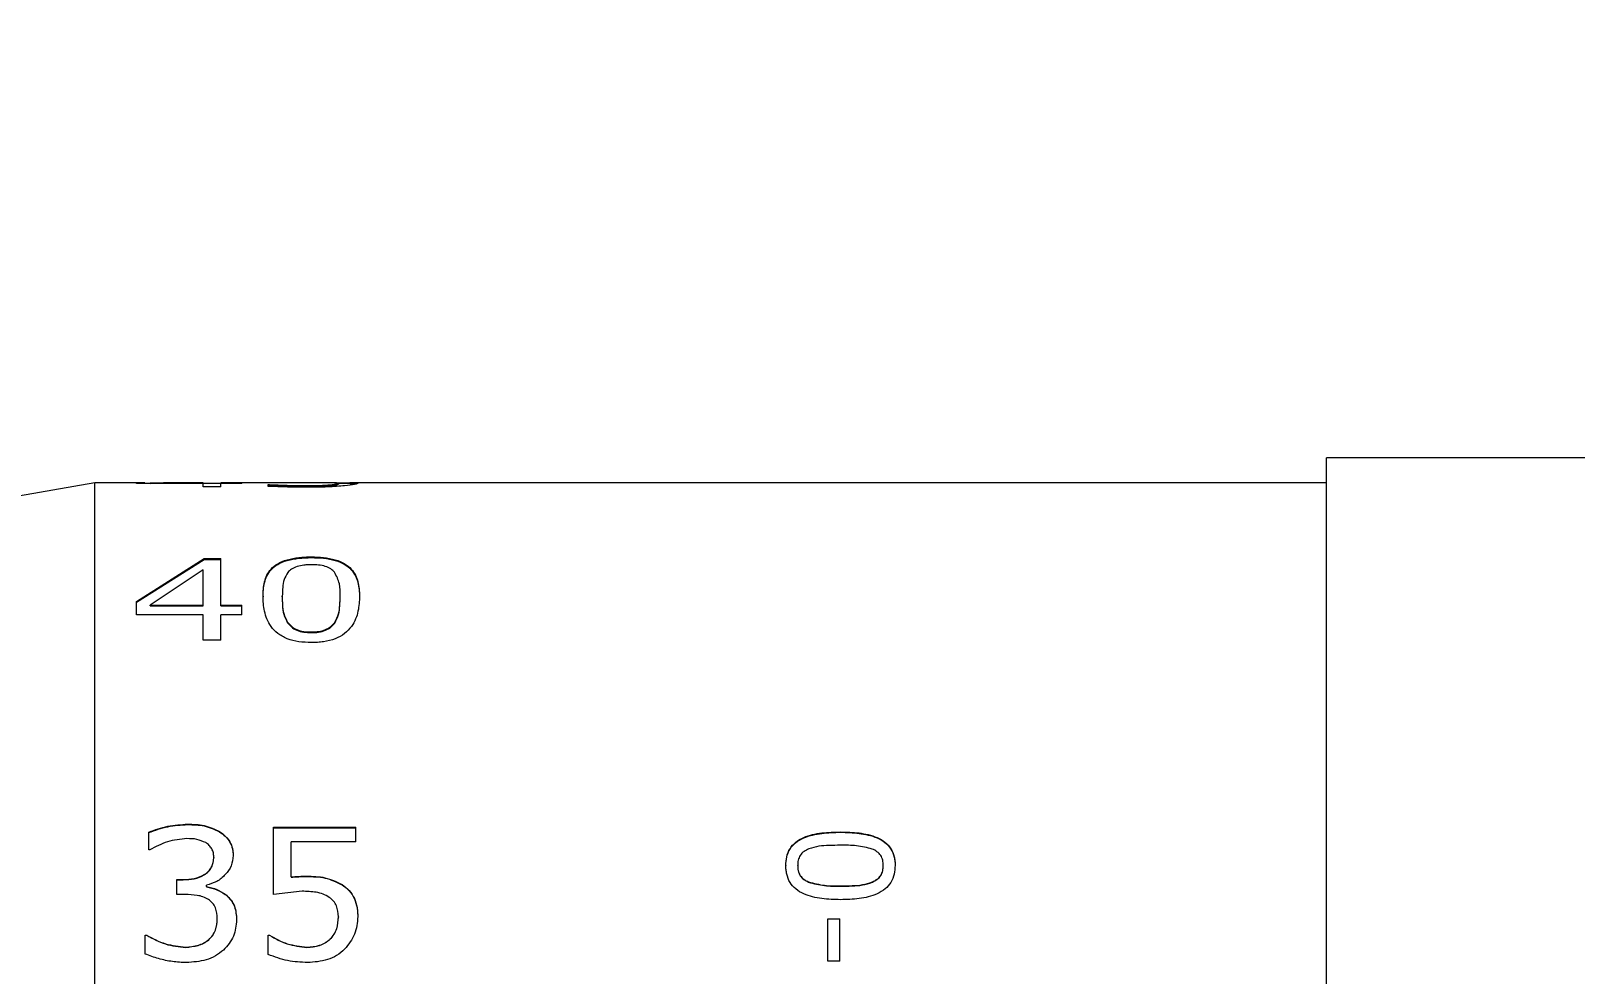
# Model space of a CAD drawing. Header units: millimetres. Extents: x 2 to 278, y 1 to 215.
# Drawn here: x 75.23 to 86.54, y 112.8 to 119.71 of the extents above; entities that cross this region are included whole.
import ezdxf

# ---------------------------------------------------------------- set-up
doc = ezdxf.new("R2010")
doc.units = ezdxf.units.MM
doc.styles.add('SLDTEXTSTYLE0', font='TXT', dxfattribs={"width": 0.75})
doc.dimstyles.new('SLDDIMSTYLE3', dxfattribs={"dimtxt": 2.116667, "dimasz": 3.175, "dimexe": 0, "dimexo": 0.0625, "dimgap": 0.529167, "dimtad": 0, "dimtih": 1, "dimtoh": 1, "dimdec": 1, "dimlfac": 2, "dimrnd": 1e-09, "dimzin": 12, "dimdsep": 46, "dimtxsty": 'SLDTEXTSTYLE0', "dimsah": 1, "dimcen": 0, "dimadec": 0, "dimazin": 3, "dimtfac": 1, "dimtdec": 1, "dimtofl": 0, "dimtmove": 0, "dimatfit": 3, "dimfxl": 1, "dimfrac": 2, "dimtolj": 1, "dimtzin": 12, "dimarcsym": 0})

# ---------------------------------------------------------------- blocks, each defined once
blk = doc.blocks.new('_D_9')
at = {"color": 7, "linetype": 'Continuous', "lineweight": 0}
for p, q in [((57.851, 115.322), (67.011, 131.189)), ((67.011, 131.189), (70.821, 131.189))]:
    blk.add_line(p, q, dxfattribs=at)
at = {"color": 7, "linetype": 'Continuous', "lineweight": 18}
blk.add_solid([(57.851, 115.322), (59.878, 117.818), (58.998, 118.326)], dxfattribs=at)
at = {"color": 7, "linetype": 'Continuous', "lineweight": 18, "char_height": 2.11667, "attachment_point": 1, "style": 'SLDTEXTSTYLE0'}
for s, insert in [('LOCKING PLATE SCREW', (71.615, 132.236)), ('2.0mm [5/64in] HEX', (71.615, 128.872))]:
    blk.add_mtext(s, dxfattribs=dict(at, insert=insert))

msp = doc.modelspace()

# ---------------------------------------------------------------- linework, layer by layer
at = {"color": 7, "linetype": 'Continuous', "lineweight": 18}
for p, q in [((95.351, 116.578), (84.723, 116.578)), ((84.723, 114.723), (84.723, 116.578)), ((75.701, 116.396), (74.765, 116.231)), ((76.068, 116.396), (75.701, 116.396)), ((75.701, 114.616), (75.701, 116.396)), ((76.007, 116.396), (76.106, 116.39)), ((76.007, 116.39), (76.007, 116.396)), ((76.495, 116.39), (76.007, 116.39)), ((76.106, 116.395), (76.495, 116.395)), ((76.495, 116.396), (76.204, 116.396)), ((76.495, 116.395), (76.495, 116.396)), ((76.495, 116.39), (76.495, 116.395)), ((76.624, 116.39), (76.495, 116.39)), ((76.495, 116.366), (76.495, 116.39)), ((77.01, 116.396), (76.624, 116.396)), ((76.624, 116.395), (76.624, 116.396)), ((76.624, 116.395), (76.778, 116.395)), ((76.624, 116.39), (76.624, 116.395)), ((76.624, 116.366), (76.624, 116.39)), ((76.778, 116.39), (76.624, 116.39)), ((76.778, 116.39), (76.778, 116.395)), ((76.971, 116.383), (76.981, 116.383)), ((76.971, 116.37), (76.971, 116.383)), ((76.971, 116.377), (76.981, 116.377)), ((76.981, 116.383), (76.981, 116.377)), ((77.01, 116.396), (77.01, 116.396)), ((77.219, 116.396), (77.01, 116.396)), ((77.24, 116.396), (77.206, 116.396)), ((77.426, 116.381), (77.426, 116.375)), ((77.453, 116.396), (77.512, 116.396)), ((77.568, 116.39), (77.478, 116.39)), ((77.486, 116.392), (77.486, 116.386)), ((77.512, 116.396), (77.512, 116.39)), ((84.723, 116.396), (77.568, 116.396)), ((76.624, 116.366), (76.495, 116.366)), ((77.254, 116.376), (77.254, 116.369)), ((76.007, 115.526), (76.501, 115.841)), ((76.007, 115.521), (76.501, 115.835)), ((76.501, 115.841), (76.624, 115.841)), ((76.501, 115.835), (76.501, 115.841)), ((76.501, 115.835), (76.624, 115.835)), ((76.624, 115.501), (76.624, 115.841)), ((77.286, 115.853), (77.286, 115.848)), ((76.495, 115.758), (76.106, 115.501)), ((76.495, 115.501), (76.495, 115.758)), ((76.007, 115.429), (76.007, 115.526)), ((76.106, 115.501), (76.495, 115.501)), ((76.106, 115.495), (76.106, 115.501)), ((76.106, 115.495), (76.495, 115.495)), ((76.495, 115.495), (76.495, 115.501)), ((76.624, 115.501), (76.778, 115.501)), ((76.624, 115.495), (76.624, 115.501)), ((76.624, 115.495), (76.778, 115.495)), ((76.778, 115.429), (76.778, 115.501)), ((76.933, 115.566), (76.933, 115.561)), ((77.074, 115.561), (77.074, 115.566)), ((77.498, 115.561), (77.498, 115.566)), ((77.64, 115.566), (77.64, 115.561)), ((76.495, 115.429), (76.007, 115.429)), ((76.495, 115.243), (76.495, 115.429)), ((76.624, 115.243), (76.624, 115.429)), ((76.778, 115.429), (76.624, 115.429)), ((77.113, 115.371), (77.113, 115.376)), ((77.458, 115.369), (77.458, 115.374)), ((77.286, 115.299), (77.286, 115.304)), ((76.624, 115.243), (76.495, 115.243)), ((84.723, 107.578), (84.723, 114.723)), ((75.701, 107.76), (75.701, 114.616)), ((76.382, 113.896), (76.382, 113.893)), ((76.097, 113.707), (76.097, 113.838)), ((76.614, 113.843), (76.614, 113.84)), ((77.01, 113.873), (77.614, 113.873)), ((77.01, 113.381), (77.01, 113.873)), ((77.01, 113.87), (77.614, 113.87)), ((77.614, 113.767), (77.614, 113.873)), ((81.162, 113.839), (81.162, 113.837)), ((76.103, 113.707), (76.097, 113.707)), ((76.714, 113.667), (76.714, 113.664)), ((77.138, 113.51), (77.138, 113.767)), ((77.614, 113.767), (77.138, 113.767)), ((76.572, 113.655), (76.572, 113.653)), ((80.762, 113.594), (80.762, 113.592)), ((80.849, 113.592), (80.849, 113.594)), ((81.476, 113.592), (81.476, 113.594)), ((81.562, 113.594), (81.562, 113.592)), ((76.302, 113.491), (76.349, 113.491)), ((76.302, 113.381), (76.302, 113.491)), ((76.302, 113.489), (76.349, 113.489)), ((76.349, 113.491), (76.349, 113.489)), ((76.518, 113.44), (76.518, 113.449)), ((76.518, 113.44), (76.518, 113.438)), ((77.138, 113.51), (77.138, 113.508)), ((77.252, 113.515), (77.252, 113.513)), ((77.512, 113.455), (77.512, 113.453)), ((80.929, 113.471), (80.929, 113.473)), ((81.163, 113.442), (81.163, 113.444)), ((81.396, 113.471), (81.396, 113.473)), ((76.364, 113.381), (76.302, 113.381)), ((76.665, 113.377), (76.665, 113.375)), ((77.219, 113.405), (77.01, 113.381)), ((77.486, 113.218), (77.486, 113.216)), ((77.627, 113.219), (77.627, 113.217)), ((76.598, 113.204), (76.598, 113.203)), ((76.74, 113.196), (76.74, 113.195)), ((81.07, 113.204), (81.157, 113.204)), ((81.07, 112.894), (81.07, 113.204)), ((81.07, 113.202), (81.157, 113.202)), ((81.157, 112.894), (81.157, 113.204)), ((76.071, 113.083), (76.081, 113.083)), ((76.071, 112.945), (76.071, 113.083)), ((76.071, 113.082), (76.081, 113.082)), ((76.081, 113.083), (76.081, 113.082)), ((76.367, 112.996), (76.367, 112.994)), ((76.536, 113.051), (76.536, 113.05)), ((76.971, 113.083), (76.981, 113.083)), ((76.971, 112.941), (76.971, 113.083)), ((76.971, 113.082), (76.981, 113.082)), ((76.981, 113.083), (76.981, 113.082)), ((77.254, 112.996), (77.254, 112.994)), ((77.426, 113.056), (77.426, 113.055)), ((81.157, 112.894), (81.07, 112.894))]:
    msp.add_line(p, q, dxfattribs=at)
for points, knots in [([(76.981, 116.383), (77.023, 116.381), (77.108, 116.377), (77.205, 116.376), (77.254, 116.376)], [0, 0, 0, 0, 0.500486, 1, 1, 1, 1]), ([(76.981, 116.377), (77.023, 116.375), (77.108, 116.371), (77.205, 116.37), (77.254, 116.369)], [0, 0, 0, 0, 0.500426, 1, 1, 1, 1]), ([(77.418, 116.396), (77.403, 116.396), (77.374, 116.396), (77.312, 116.396), (77.267, 116.396), (77.24, 116.396)], [0, 0, 0, 0, 0.2767085, 0.5537554, 1, 1, 1, 1]), ([(77.254, 116.376), (77.286, 116.376), (77.333, 116.376), (77.383, 116.378), (77.409, 116.38), (77.42, 116.381), (77.426, 116.381)], [0, 0, 0, 0, 0.499447, 0.749427, 0.8746869, 1, 1, 1, 1]), ([(77.486, 116.392), (77.483, 116.393), (77.48, 116.395), (77.451, 116.396), (77.429, 116.396), (77.418, 116.396)], [0, 0, 0, 0, 0.499125, 0.74964, 1, 1, 1, 1]), ([(77.426, 116.381), (77.436, 116.382), (77.456, 116.384), (77.481, 116.388), (77.484, 116.39), (77.486, 116.392)], [0, 0, 0, 0, 0.250172, 0.500472, 1, 1, 1, 1]), ([(77.426, 116.375), (77.436, 116.376), (77.456, 116.378), (77.481, 116.382), (77.484, 116.384), (77.486, 116.386)], [0, 0, 0, 0, 0.250257, 0.500566, 1, 1, 1, 1]), ([(77.512, 116.396), (77.53, 116.396), (77.567, 116.396), (77.605, 116.396), (77.621, 116.395), (77.626, 116.393), (77.627, 116.392), (77.627, 116.392)], [0, 0, 0, 0, 0.249801, 0.499609, 0.749505, 0.874729, 1, 1, 1, 1]), ([(77.627, 116.392), (77.623, 116.39), (77.615, 116.385), (77.559, 116.378), (77.531, 116.374)], [0, 0, 0, 0, 0.500453, 1, 1, 1, 1]), ([(77.568, 116.39), (77.581, 116.39), (77.604, 116.39), (77.613, 116.389), (77.617, 116.389)], [0, 0, 0, 0, 0.545058, 1, 1, 1, 1]), ([(77.259, 116.363), (77.21, 116.363), (77.111, 116.364), (77.018, 116.368), (76.971, 116.37)], [0, 0, 0, 0, 0.4972257, 1, 1, 1, 1]), ([(77.254, 116.369), (77.286, 116.37), (77.333, 116.37), (77.383, 116.372), (77.409, 116.374), (77.42, 116.374), (77.426, 116.375)], [0, 0, 0, 0, 0.4995405, 0.7495134, 0.8747409, 1, 1, 1, 1]), ([(77.531, 116.374), (77.512, 116.372), (77.474, 116.369), (77.383, 116.364), (77.309, 116.363), (77.259, 116.363)], [0, 0, 0, 0, 0.250276, 0.500633, 1, 1, 1, 1]), ([(76.933, 115.566), (76.934, 115.601), (76.938, 115.671), (76.974, 115.752), (77.037, 115.805), (77.108, 115.835), (77.181, 115.848), (77.241, 115.853), (77.271, 115.853), (77.286, 115.853)], [0, 0, 0, 0, 0.250459, 0.50023, 0.625184, 0.749909, 0.874716, 0.937346, 1, 1, 1, 1]), ([(76.933, 115.561), (76.934, 115.596), (76.938, 115.666), (76.974, 115.746), (77.037, 115.8), (77.108, 115.83), (77.181, 115.842), (77.241, 115.847), (77.271, 115.848), (77.286, 115.848)], [0, 0, 0, 0, 0.250327, 0.499992, 0.624932, 0.749699, 0.874601, 0.937287, 1, 1, 1, 1]), ([(77.286, 115.853), (77.317, 115.853), (77.377, 115.851), (77.463, 115.835), (77.534, 115.806), (77.597, 115.753), (77.635, 115.672), (77.638, 115.602), (77.64, 115.566)], [0, 0, 0, 0, 0.125108, 0.249996, 0.368839, 0.499677, 0.749515, 1, 1, 1, 1]), ([(77.286, 115.848), (77.317, 115.847), (77.377, 115.846), (77.463, 115.83), (77.534, 115.801), (77.597, 115.747), (77.635, 115.667), (77.638, 115.596), (77.64, 115.561)], [0, 0, 0, 0, 0.125223, 0.250206, 0.369104, 0.499915, 0.749647, 1, 1, 1, 1]), ([(77.114, 115.74), (77.104, 115.722), (77.083, 115.688), (77.076, 115.629), (77.075, 115.587), (77.074, 115.566)], [0, 0, 0, 0, 0.325118, 0.645265, 1, 1, 1, 1]), ([(77.286, 115.796), (77.277, 115.796), (77.259, 115.795), (77.223, 115.793), (77.181, 115.784), (77.139, 115.765), (77.123, 115.748), (77.114, 115.74)], [0, 0, 0, 0, 0.125362, 0.250643, 0.500339, 0.749896, 1, 1, 1, 1]), ([(77.457, 115.741), (77.453, 115.745), (77.445, 115.753), (77.425, 115.769), (77.391, 115.785), (77.34, 115.795), (77.304, 115.795), (77.286, 115.796)], [0, 0, 0, 0, 0.125334, 0.250583, 0.500113, 0.749751, 1, 1, 1, 1]), ([(77.498, 115.566), (77.499, 115.597), (77.5, 115.659), (77.471, 115.713), (77.457, 115.741)], [0, 0, 0, 0, 0.501161, 1, 1, 1, 1]), ([(77.286, 115.226), (77.256, 115.227), (77.195, 115.229), (77.108, 115.251), (77.037, 115.291), (76.974, 115.36), (76.938, 115.457), (76.934, 115.529), (76.933, 115.566)], [0, 0, 0, 0, 0.125107, 0.249982, 0.374728, 0.499704, 0.749513, 1, 1, 1, 1]), ([(77.074, 115.566), (77.074, 115.545), (77.075, 115.503), (77.081, 115.439), (77.103, 115.396), (77.113, 115.376)], [0, 0, 0, 0, 0.333816, 0.673041, 1, 1, 1, 1]), ([(77.074, 115.561), (77.074, 115.54), (77.075, 115.498), (77.081, 115.434), (77.103, 115.392), (77.113, 115.371)], [0, 0, 0, 0, 0.333803, 0.673018, 1, 1, 1, 1]), ([(77.64, 115.566), (77.638, 115.53), (77.635, 115.457), (77.599, 115.36), (77.535, 115.291), (77.463, 115.251), (77.392, 115.233), (77.332, 115.226), (77.301, 115.226), (77.286, 115.226)], [0, 0, 0, 0, 0.250434, 0.500188, 0.629668, 0.749901, 0.874732, 0.937353, 1, 1, 1, 1]), ([(77.458, 115.374), (77.468, 115.395), (77.49, 115.437), (77.496, 115.502), (77.498, 115.544), (77.498, 115.566)], [0, 0, 0, 0, 0.325852, 0.643345, 1, 1, 1, 1]), ([(77.458, 115.369), (77.468, 115.39), (77.49, 115.432), (77.496, 115.497), (77.498, 115.539), (77.498, 115.561)], [0, 0, 0, 0, 0.325883, 0.64339, 1, 1, 1, 1]), ([(77.113, 115.376), (77.122, 115.365), (77.138, 115.344), (77.179, 115.319), (77.231, 115.305), (77.268, 115.304), (77.286, 115.304)], [0, 0, 0, 0, 0.250221, 0.499886, 0.749549, 1, 1, 1, 1]), ([(77.113, 115.371), (77.122, 115.36), (77.138, 115.339), (77.179, 115.314), (77.231, 115.301), (77.268, 115.3), (77.286, 115.299)], [0, 0, 0, 0, 0.2500685, 0.4996917, 0.7494284, 1, 1, 1, 1]), ([(77.286, 115.304), (77.295, 115.304), (77.313, 115.304), (77.349, 115.308), (77.392, 115.319), (77.433, 115.343), (77.449, 115.364), (77.458, 115.374)], [0, 0, 0, 0, 0.125385, 0.250691, 0.500473, 0.749989, 1, 1, 1, 1]), ([(77.286, 115.299), (77.295, 115.299), (77.313, 115.299), (77.349, 115.303), (77.392, 115.314), (77.433, 115.338), (77.449, 115.359), (77.458, 115.369)], [0, 0, 0, 0, 0.125446, 0.250809, 0.500664, 0.75014, 1, 1, 1, 1]), ([(76.097, 113.838), (76.142, 113.854), (76.234, 113.887), (76.333, 113.893), (76.382, 113.896)], [0, 0, 0, 0, 0.50004, 1, 1, 1, 1]), ([(76.097, 113.835), (76.142, 113.851), (76.234, 113.884), (76.333, 113.89), (76.382, 113.893)], [0, 0, 0, 0, 0.500008, 1, 1, 1, 1]), ([(76.382, 113.896), (76.423, 113.895), (76.505, 113.894), (76.578, 113.86), (76.614, 113.843)], [0, 0, 0, 0, 0.501037, 1, 1, 1, 1]), ([(76.382, 113.893), (76.423, 113.892), (76.505, 113.891), (76.578, 113.857), (76.614, 113.84)], [0, 0, 0, 0, 0.501088, 1, 1, 1, 1]), ([(76.376, 113.79), (76.328, 113.785), (76.23, 113.776), (76.146, 113.73), (76.103, 113.707)], [0, 0, 0, 0, 0.499614, 1, 1, 1, 1]), ([(76.514, 113.761), (76.492, 113.77), (76.449, 113.789), (76.401, 113.79), (76.376, 113.79)], [0, 0, 0, 0, 0.498881, 1, 1, 1, 1]), ([(76.614, 113.843), (76.629, 113.832), (76.659, 113.811), (76.692, 113.768), (76.708, 113.727), (76.713, 113.693), (76.714, 113.675), (76.714, 113.667)], [0, 0, 0, 0, 0.249978, 0.499762, 0.749539, 0.874741, 1, 1, 1, 1]), ([(76.614, 113.84), (76.629, 113.83), (76.659, 113.809), (76.692, 113.766), (76.708, 113.725), (76.713, 113.69), (76.714, 113.673), (76.714, 113.664)], [0, 0, 0, 0, 0.250096, 0.499908, 0.74963, 0.874788, 1, 1, 1, 1]), ([(80.762, 113.594), (80.763, 113.615), (80.765, 113.658), (80.789, 113.717), (80.833, 113.767), (80.912, 113.811), (81.025, 113.836), (81.116, 113.838), (81.162, 113.839)], [0, 0, 0, 0, 0.1251108, 0.2499933, 0.3691896, 0.499633, 0.749486, 1, 1, 1, 1]), ([(80.762, 113.592), (80.763, 113.613), (80.765, 113.655), (80.789, 113.715), (80.833, 113.764), (80.912, 113.808), (81.025, 113.833), (81.116, 113.835), (81.162, 113.837)], [0, 0, 0, 0, 0.124995, 0.249783, 0.368955, 0.499395, 0.749354, 1, 1, 1, 1]), ([(81.162, 113.839), (81.207, 113.838), (81.298, 113.836), (81.411, 113.811), (81.49, 113.767), (81.534, 113.718), (81.554, 113.668), (81.562, 113.626), (81.562, 113.605), (81.562, 113.594)], [0, 0, 0, 0, 0.250468, 0.500246, 0.625197, 0.749918, 0.874721, 0.937349, 1, 1, 1, 1]), ([(81.162, 113.837), (81.207, 113.835), (81.298, 113.833), (81.411, 113.808), (81.49, 113.765), (81.534, 113.716), (81.554, 113.666), (81.562, 113.624), (81.562, 113.602), (81.562, 113.592)], [0, 0, 0, 0, 0.250599, 0.500484, 0.625448, 0.750127, 0.874836, 0.937407, 1, 1, 1, 1]), ([(76.572, 113.655), (76.572, 113.666), (76.571, 113.687), (76.559, 113.716), (76.54, 113.742), (76.522, 113.754), (76.514, 113.761)], [0, 0, 0, 0, 0.25023, 0.500061, 0.749996, 1, 1, 1, 1]), ([(76.714, 113.667), (76.711, 113.641), (76.706, 113.59), (76.659, 113.524), (76.597, 113.472), (76.544, 113.457), (76.518, 113.449)], [0, 0, 0, 0, 0.249826, 0.499596, 0.749917, 1, 1, 1, 1]), ([(80.931, 113.715), (80.919, 113.709), (80.894, 113.698), (80.866, 113.669), (80.85, 113.632), (80.849, 113.607), (80.849, 113.594)], [0, 0, 0, 0, 0.250222, 0.499889, 0.749552, 1, 1, 1, 1]), ([(81.162, 113.742), (81.134, 113.741), (81.082, 113.741), (81.003, 113.737), (80.955, 113.722), (80.931, 113.715)], [0, 0, 0, 0, 0.3543726, 0.6730407, 1, 1, 1, 1]), ([(81.395, 113.714), (81.357, 113.723), (81.28, 113.742), (81.201, 113.742), (81.162, 113.742)], [0, 0, 0, 0, 0.4989, 1, 1, 1, 1]), ([(81.476, 113.594), (81.475, 113.607), (81.474, 113.632), (81.459, 113.668), (81.431, 113.696), (81.407, 113.708), (81.395, 113.714)], [0, 0, 0, 0, 0.250382, 0.500195, 0.749819, 1, 1, 1, 1]), ([(76.349, 113.491), (76.376, 113.492), (76.43, 113.494), (76.493, 113.518), (76.535, 113.55), (76.558, 113.582), (76.57, 113.618), (76.572, 113.643), (76.572, 113.655)], [0, 0, 0, 0, 0.250292, 0.499776, 0.627084, 0.749742, 0.874757, 1, 1, 1, 1]), ([(76.349, 113.489), (76.376, 113.49), (76.43, 113.492), (76.493, 113.516), (76.535, 113.548), (76.558, 113.58), (76.57, 113.616), (76.572, 113.641), (76.572, 113.653)], [0, 0, 0, 0, 0.25044, 0.500022, 0.627351, 0.749938, 0.874864, 1, 1, 1, 1]), ([(81.163, 113.343), (81.117, 113.344), (81.026, 113.347), (80.912, 113.372), (80.834, 113.418), (80.789, 113.469), (80.77, 113.519), (80.763, 113.562), (80.762, 113.583), (80.762, 113.594)], [0, 0, 0, 0, 0.250444, 0.500204, 0.629673, 0.74991, 0.874737, 0.937355, 1, 1, 1, 1]), ([(80.849, 113.594), (80.849, 113.581), (80.851, 113.556), (80.866, 113.52), (80.893, 113.49), (80.917, 113.479), (80.929, 113.473)], [0, 0, 0, 0, 0.25041, 0.500285, 0.749896, 1, 1, 1, 1]), ([(80.849, 113.592), (80.849, 113.579), (80.851, 113.554), (80.866, 113.517), (80.893, 113.488), (80.917, 113.477), (80.929, 113.471)], [0, 0, 0, 0, 0.250291, 0.500094, 0.749745, 1, 1, 1, 1]), ([(81.562, 113.594), (81.561, 113.573), (81.559, 113.53), (81.535, 113.469), (81.491, 113.419), (81.412, 113.373), (81.299, 113.347), (81.208, 113.344), (81.163, 113.343)], [0, 0, 0, 0, 0.125105, 0.249989, 0.369027, 0.499664, 0.749497, 1, 1, 1, 1]), ([(81.396, 113.473), (81.408, 113.479), (81.432, 113.491), (81.459, 113.52), (81.474, 113.556), (81.475, 113.581), (81.476, 113.594)], [0, 0, 0, 0, 0.250219, 0.499945, 0.749642, 1, 1, 1, 1]), ([(81.396, 113.471), (81.408, 113.477), (81.432, 113.489), (81.459, 113.518), (81.474, 113.554), (81.475, 113.579), (81.476, 113.592)], [0, 0, 0, 0, 0.250367, 0.500134, 0.74976, 1, 1, 1, 1]), ([(76.518, 113.44), (76.545, 113.434), (76.598, 113.422), (76.642, 113.392), (76.665, 113.377)], [0, 0, 0, 0, 0.500563, 1, 1, 1, 1]), ([(76.518, 113.438), (76.545, 113.432), (76.598, 113.42), (76.642, 113.39), (76.665, 113.375)], [0, 0, 0, 0, 0.500632, 1, 1, 1, 1]), ([(77.138, 113.51), (77.157, 113.511), (77.195, 113.514), (77.233, 113.515), (77.252, 113.515)], [0, 0, 0, 0, 0.499995, 1, 1, 1, 1]), ([(77.138, 113.508), (77.157, 113.509), (77.195, 113.512), (77.233, 113.513), (77.252, 113.513)], [0, 0, 0, 0, 0.4999932, 1, 1, 1, 1]), ([(77.252, 113.515), (77.298, 113.514), (77.389, 113.513), (77.471, 113.474), (77.512, 113.455)], [0, 0, 0, 0, 0.501299, 1, 1, 1, 1]), ([(77.252, 113.513), (77.298, 113.512), (77.389, 113.511), (77.471, 113.472), (77.512, 113.453)], [0, 0, 0, 0, 0.50135, 1, 1, 1, 1]), ([(77.512, 113.455), (77.53, 113.441), (77.567, 113.412), (77.605, 113.353), (77.621, 113.298), (77.626, 113.253), (77.627, 113.23), (77.627, 113.219)], [0, 0, 0, 0, 0.249801, 0.499609, 0.749505, 0.874729, 1, 1, 1, 1]), ([(77.512, 113.453), (77.53, 113.439), (77.567, 113.41), (77.605, 113.351), (77.621, 113.296), (77.626, 113.251), (77.627, 113.228), (77.627, 113.217)], [0, 0, 0, 0, 0.249918, 0.499746, 0.749586, 0.874771, 1, 1, 1, 1]), ([(80.929, 113.473), (80.967, 113.463), (81.044, 113.443), (81.123, 113.444), (81.163, 113.444)], [0, 0, 0, 0, 0.499059, 1, 1, 1, 1]), ([(80.929, 113.471), (80.967, 113.461), (81.044, 113.441), (81.123, 113.442), (81.163, 113.442)], [0, 0, 0, 0, 0.499042, 1, 1, 1, 1]), ([(81.163, 113.444), (81.191, 113.444), (81.244, 113.445), (81.324, 113.45), (81.372, 113.466), (81.396, 113.473)], [0, 0, 0, 0, 0.360082, 0.676793, 1, 1, 1, 1]), ([(81.163, 113.442), (81.191, 113.442), (81.244, 113.443), (81.324, 113.448), (81.372, 113.463), (81.396, 113.471)], [0, 0, 0, 0, 0.360096, 0.676816, 1, 1, 1, 1]), ([(76.533, 113.345), (76.52, 113.352), (76.494, 113.366), (76.437, 113.378), (76.393, 113.38), (76.364, 113.381)], [0, 0, 0, 0, 0.2496736, 0.4997243, 1, 1, 1, 1]), ([(76.598, 113.204), (76.596, 113.232), (76.594, 113.272), (76.565, 113.32), (76.543, 113.337), (76.533, 113.345)], [0, 0, 0, 0, 0.499369, 0.749769, 1, 1, 1, 1]), ([(76.665, 113.377), (76.677, 113.365), (76.701, 113.341), (76.734, 113.281), (76.737, 113.23), (76.74, 113.196)], [0, 0, 0, 0, 0.249065, 0.500829, 1, 1, 1, 1]), ([(76.665, 113.375), (76.677, 113.363), (76.701, 113.339), (76.734, 113.279), (76.737, 113.228), (76.74, 113.195)], [0, 0, 0, 0, 0.249049, 0.500934, 1, 1, 1, 1]), ([(77.418, 113.36), (77.403, 113.369), (77.374, 113.386), (77.306, 113.402), (77.254, 113.404), (77.219, 113.405)], [0, 0, 0, 0, 0.249715, 0.499736, 1, 1, 1, 1]), ([(77.486, 113.218), (77.483, 113.245), (77.48, 113.286), (77.451, 113.334), (77.429, 113.351), (77.418, 113.36)], [0, 0, 0, 0, 0.4991247, 0.7496402, 1, 1, 1, 1]), ([(77.426, 113.056), (77.436, 113.067), (77.456, 113.09), (77.481, 113.144), (77.484, 113.188), (77.486, 113.218)], [0, 0, 0, 0, 0.250172, 0.500472, 1, 1, 1, 1]), ([(77.426, 113.055), (77.436, 113.066), (77.456, 113.088), (77.481, 113.143), (77.484, 113.187), (77.486, 113.216)], [0, 0, 0, 0, 0.250257, 0.500566, 1, 1, 1, 1]), ([(77.627, 113.219), (77.623, 113.175), (77.615, 113.086), (77.559, 113.015), (77.531, 112.98)], [0, 0, 0, 0, 0.500453, 1, 1, 1, 1]), ([(76.536, 113.051), (76.546, 113.061), (76.566, 113.082), (76.594, 113.133), (76.596, 113.176), (76.598, 113.204)], [0, 0, 0, 0, 0.248401, 0.500745, 1, 1, 1, 1]), ([(76.536, 113.05), (76.546, 113.06), (76.566, 113.081), (76.594, 113.131), (76.596, 113.174), (76.598, 113.203)], [0, 0, 0, 0, 0.248492, 0.500854, 1, 1, 1, 1]), ([(76.74, 113.196), (76.736, 113.154), (76.728, 113.071), (76.672, 113.006), (76.644, 112.974)], [0, 0, 0, 0, 0.500139, 1, 1, 1, 1]), ([(76.081, 113.083), (76.126, 113.059), (76.215, 113.011), (76.317, 113.001), (76.367, 112.996)], [0, 0, 0, 0, 0.500401, 1, 1, 1, 1]), ([(76.081, 113.082), (76.126, 113.058), (76.215, 113.009), (76.317, 112.999), (76.367, 112.994)], [0, 0, 0, 0, 0.501035, 1, 1, 1, 1]), ([(76.367, 112.996), (76.398, 112.999), (76.443, 113.003), (76.5, 113.024), (76.524, 113.042), (76.536, 113.051)], [0, 0, 0, 0, 0.499653, 0.750001, 1, 1, 1, 1]), ([(76.367, 112.994), (76.398, 112.997), (76.443, 113.002), (76.5, 113.022), (76.524, 113.04), (76.536, 113.05)], [0, 0, 0, 0, 0.499729, 0.750074, 1, 1, 1, 1]), ([(76.981, 113.083), (77.023, 113.059), (77.108, 113.011), (77.205, 113.001), (77.254, 112.996)], [0, 0, 0, 0, 0.500486, 1, 1, 1, 1]), ([(76.981, 113.082), (77.023, 113.058), (77.108, 113.01), (77.205, 113), (77.254, 112.994)], [0, 0, 0, 0, 0.500426, 1, 1, 1, 1]), ([(77.254, 112.996), (77.286, 112.998), (77.333, 113.001), (77.383, 113.023), (77.409, 113.041), (77.42, 113.051), (77.426, 113.056)], [0, 0, 0, 0, 0.499447, 0.749427, 0.874687, 1, 1, 1, 1]), ([(77.254, 112.994), (77.286, 112.997), (77.333, 113), (77.383, 113.022), (77.409, 113.039), (77.42, 113.05), (77.426, 113.055)], [0, 0, 0, 0, 0.4995405, 0.7495134, 0.8747409, 1, 1, 1, 1]), ([(76.371, 112.882), (76.337, 112.884), (76.269, 112.887), (76.168, 112.909), (76.103, 112.933), (76.071, 112.945)], [0, 0, 0, 0, 0.330209, 0.666076, 1, 1, 1, 1]), ([(76.644, 112.974), (76.624, 112.959), (76.586, 112.928), (76.494, 112.891), (76.421, 112.886), (76.371, 112.882)], [0, 0, 0, 0, 0.250211, 0.500474, 1, 1, 1, 1]), ([(77.259, 112.882), (77.21, 112.885), (77.111, 112.89), (77.018, 112.924), (76.971, 112.941)], [0, 0, 0, 0, 0.4972257, 1, 1, 1, 1]), ([(77.531, 112.98), (77.512, 112.964), (77.474, 112.932), (77.383, 112.891), (77.309, 112.886), (77.259, 112.882)], [0, 0, 0, 0, 0.250276, 0.500633, 1, 1, 1, 1])]:
    msp.add_open_spline(points, degree=3, knots=knots, dxfattribs=at)

# ---------------------------------------------------------------- dimensions: what is measured, and where the dimension line sits
dim = msp.add_diameter_dim_2p(p1=(56.426, 112.854), p2=(57.851, 115.322), text='LOCKING PLATE SCREW\\P2.0mm [5/64in] HEX', dimstyle='SLDDIMSTYLE3', override={"dimpost": '<>'}, dxfattribs=at)
dim.commit()
dim.dimension.update_dxf_attribs({"geometry": '_D_9', "text_midpoint": (87.557, 131.189), "dimtype": 163})

doc.saveas('drawing.dxf')
